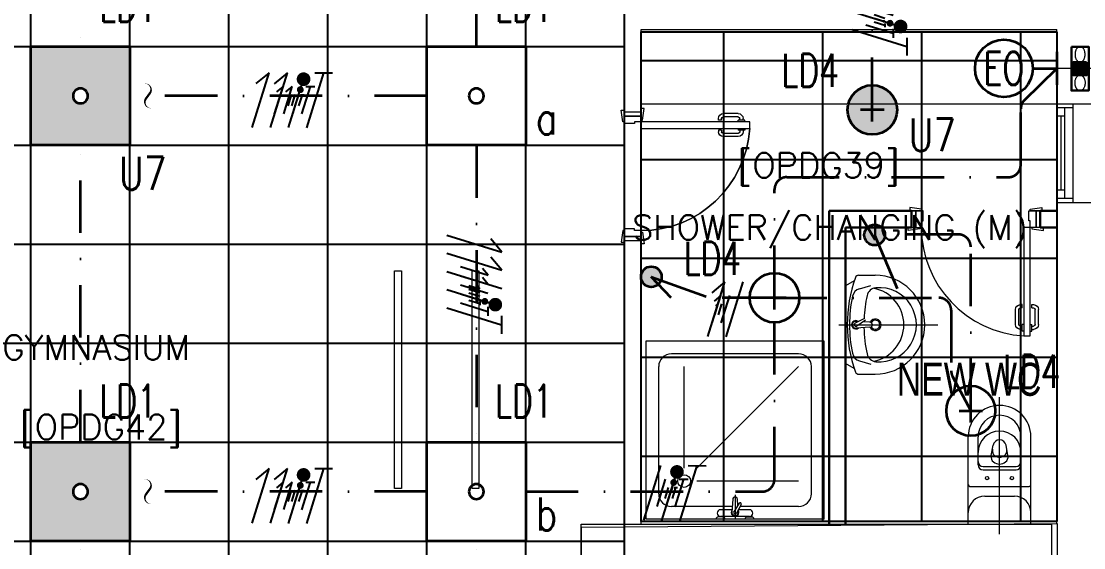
# Model space of a CAD drawing. Header units: inches. Extents: x -12418 to 183584, y -29325 to 19878.
# Drawn here: x 42541 to 48982, y 2359 to 5553 of the extents above; entities that cross this region are included whole.
import ezdxf
from ezdxf.enums import TextEntityAlignment as Align

# ---------------------------------------------------------------- set-up
doc = ezdxf.new("R2010")
doc.units = ezdxf.units.IN
doc.header["$LTSCALE"] = 25
doc.header["$MEASUREMENT"] = 0
doc.linetypes.add('DASHDOT', pattern=[25.4, 12.7, -6.35, 0, -6.35])
doc.linetypes.add('DASHED2', pattern=[9.525, 6.35, -3.175])
doc.layers.get('0').update_dxf_attribs({"color": 8})
for name, color, linetype, lineweight in [('00-Ground Floor$0$72_EGR_BASE_TEXT', 252, 'Continuous', 5), ('00-Ground Floor$0$Aluminum', 251, 'Continuous', 5), ('00-Ground Floor$0$C-HYDR-CTCH', 251, 'Continuous', 5), ('00-Ground Floor$0$LOADING', 253, 'Continuous', 5), ('00-Ground Floor$0$SANIT', 250, 'Continuous', 5), ('00-Ground Floor$0$Structure', 251, 'Continuous', 5), ('00-Ground Floor$0$Walls', 251, 'Continuous', 5), ('00-Ground Floor$0$Wooden Joinery', 251, 'Continuous', 5), ('E-LITE-CIRC', 6, 'Continuous', 25), ('E-LITE-CIRC-NUMB', 6, 'Continuous', 25), ('E-LITE-CLNG', 150, 'Continuous', 35), ('E-LITE-CLNG @ 100', 150, 'Continuous', 35), ('E-LITE-CLNG-CNDT', 6, 'DASHDOT', 35), ('E-LITE-CTRL', 6, 'Continuous', 25), ('E-LITE-IDEN', 6, 'Continuous', 25), ('E-LITE-SWCH @ 100', 3, 'Continuous', 35), ('E-POWR-CIRC-NUMB', 6, 'Continuous', 25), ('E-POWR-WALL @ 100', 4, 'Continuous', 35), ('E-POWR-WIRE', 6, 'Continuous', 25), ('E-POWR-WIRE @ 100', 6, 'Continuous', 25), ('E-POWR-WIRE @ 20', 6, 'Continuous', 25), ('E-POWR-WIRE @ 50', 6, 'Continuous', 25)]:
    doc.layers.add(name, color=color, linetype=linetype, lineweight=lineweight)
for name, color, linetype in [('00-Ground Floor$0$False Ceiling', 251, 'Continuous'), ('00-Ground Floor$0$X-WHITE glass', 255, 'Continuous'), ('E-LIGHTING CONDUIT', 6, 'Continuous'), ('E-POWR-IDEN', 101, 'Continuous'), ('MC-EX-EQPM', 2, 'Continuous')]:
    doc.layers.add(name, color=color, linetype=linetype)
doc.styles.add('00-Ground Floor$0$SIMPLEX', font='SIMPLEX.shx', dxfattribs={"height": 150})
doc.styles.add('00-Ground Floor$0$X3G_ENTITY_2587F5', font='swisscl.ttf', dxfattribs={"height": 200})
doc.styles.add('DC_Simplex', font='SIMPLEX.shx', dxfattribs={"width": 0.7})

# ---------------------------------------------------------------- blocks, each defined once
blk = doc.blocks.new('00-Ground Floor$0$A$C72370EFE')
at = {"layer": '00-Ground Floor$0$Wooden Joinery'}
for p, q in [((-0.01, -0.04), (-0.02, -0.04)), ((-0.01, -0.06), (-0.02, -0.06)), ((-0.01, -0.03), (-0.01, -0.07)), ((0, -0.03), (-0.01, -0.03)), ((0.04, -0.03), (0.05, -0.03)), ((0.05, -0.03), (0.05, -0.07)), ((0.05, -0.04), (0.06, -0.04)), ((0.05, -0.06), (0.06, -0.06)), ((-0.05, -0.07), (-0.05, -0.16)), ((-0.03, -0.07), (-0.03, -0.16)), ((0, -0.07), (-0.01, -0.07)), ((0.04, -0.07), (0.05, -0.07)), ((0.07, -0.07), (0.07, -0.16)), ((0.09, -0.07), (0.09, -0.16)), ((-0.01, -0.17), (-0.02, -0.17)), ((-0.01, -0.19), (-0.02, -0.19)), ((-0.01, -0.17), (-0.01, -0.19)), ((0.05, -0.17), (0.06, -0.17)), ((0.05, -0.17), (0.05, -0.19)), ((0.05, -0.19), (0.06, -0.19))]:
    blk.add_line(p, q, dxfattribs=at)
for centre, radius, start, end in [((-0.02, -0.07), 0.03, 90, 180), ((-0.02, -0.07), 0.01, 90, 180), ((0.06, -0.07), 0.03, 0, 90), ((0.06, -0.07), 0.01, 0, 90), ((-0.02, -0.16), 0.03, 180, 270), ((-0.02, -0.16), 0.01, 180, 270), ((0.06, -0.16), 0.01, 270, 0), ((0.06, -0.16), 0.03, 270, 0)]:
    blk.add_arc(centre, radius, start, end, dxfattribs=at)
blk = doc.blocks.new('00-Ground Floor$0$A$C268A7CF0')
at = {"layer": '00-Ground Floor$0$Wooden Joinery'}
for points in [[(80, 758.8), (80, 768.8), (10, 778.8), (10, 758.8)], [(740, 758.8), (740, 768.8), (810, 778.8), (810, 758.8)], [(70, 658.8), (70, 648.8), (0, 638.8), (0, 658.8)], [(120, 658.8), (120, 0), (80, 0), (80, 658.8)], [(750, 658.8), (750, 648.8), (820, 638.8), (820, 658.8)]]:
    blk.add_lwpolyline(points, close=True, dxfattribs=at)
for points in [[(45, 658.8), (45, 758.8), (20, 758.8), (20, 658.8), (45, 658.8)], [(45, 658.8), (80, 658.8), (80, 698.8), (90, 698.8), (90, 758.8), (45, 758.8), (45, 658.8)], [(775, 658.8), (740, 658.8), (740, 698.8), (730, 698.8), (730, 758.8), (775, 758.8), (775, 658.8)], [(775, 658.8), (775, 758.8), (800, 758.8), (800, 658.8), (775, 658.8)]]:
    blk.add_lwpolyline(points, dxfattribs=at)
blk.add_arc((80, 658.8), 660, 273.4748, 0, dxfattribs=at)
at = {"layer": '00-Ground Floor$0$Wooden Joinery', "xscale": 999.9999999998854, "yscale": 999.9999999998854, "zscale": 999.9999999998854, "rotation": 180}
blk.add_blockref('00-Ground Floor$0$A$C72370EFE', (120, 0), dxfattribs=at)
blk = doc.blocks.new('00-Ground Floor$0$PARALLEL BARS')
at = {"layer": '00-Ground Floor$0$LOADING'}
for points in [[(-939485.1, -375615.7), (-939443.5, -375615.7), (-939443.5, -376935.4), (-939485.1, -376935.4)], [(-939014.7, -375615.7), (-938973, -375615.7), (-938973, -376935.4), (-939014.7, -376935.4)]]:
    blk.add_lwpolyline(points, close=True, dxfattribs=at)
blk = doc.blocks.new('00-Ground Floor$0$A$Ce9e1c4c3')
at = {"layer": '00-Ground Floor$0$False Ceiling', "color": 254, "linetype": 'Continuous'}
for p, q in [((-57400, -847.4), (-57400, 8572.6)), ((-56800, -847.4), (-56800, 8572.6)), ((-56200, -847.4), (-56200, 8572.6)), ((-55600, -847.4), (-55600, 8572.6)), ((-55000, -847.4), (-55000, 8572.6)), ((-54400, -847.4), (-54400, 8572.6)), ((-53200, 2517.6), (-53200, 5487.6)), ((-52600, 2517.6), (-52600, 5487.6)), ((-52000, 2517.6), (-52000, 5487.6)), ((-51400, 2517.6), (-51400, 5487.6)), ((-62822.1, 5400), (-53802.1, 5400)), ((-53702.1, 5315), (-51182.1, 5315)), ((-62822.1, 4800), (-53802.1, 4800)), ((-53702.1, 4715), (-51182.1, 4715)), ((-62822.1, 4200), (-53802.1, 4200)), ((-53702.1, 4115), (-51182.1, 4115)), ((-62822.1, 3600), (-53802.1, 3600)), ((-53702.1, 3515), (-51182.1, 3515)), ((-62822.1, 3000), (-53802.1, 3000)), ((-53702.1, 2915), (-51182.1, 2915)), ((-62822.1, 2400), (-53802.1, 2400))]:
    blk.add_line(p, q, dxfattribs=at)
at = {"layer": '00-Ground Floor$0$False Ceiling', "color": 254}
for p, q in [((-53802.1, -847.4, 0), (-53802.1, 8572.6, 0)), ((-53702.1, 5487.6, 0), (-51182.1, 5487.6, 0)), ((-53702.1, 2517.6, 0), (-53702.1, 5487.6, 0)), ((-51182.1, 5487.6, 0), (-51182.1, 2517.6, 0)), ((-51182.1, 2517.6, 0), (-53702.1, 2517.6, 0))]:
    blk.add_line(p, q, dxfattribs=at)
blk = doc.blocks.new('00-Ground Floor')
at = {"color": 5}
blk.add_line((47787.2, 3983.9, 0), (47787.2, 3983.9, 0), dxfattribs=at)
at = {"layer": '00-Ground Floor$0$Aluminum'}
for p, q in [((48817.9, 4452.6, 0), (48817.9, 5052.6, 0)), ((48917.9, 5027.6, 0), (48817.9, 5027.6, 0)), ((48867.9, 4477.6, 0), (48867.9, 5027.6, 0)), ((48917.9, 4452.6, 0), (48917.9, 5052.6, 0)), ((48867.9, 4977.6, 0), (48817.9, 4977.6, 0)), ((48842.9, 4977.6, 0), (48842.9, 4527.6, 0)), ((48867.9, 4527.6, 0), (48817.9, 4527.6, 0)), ((48917.9, 4477.6, 0), (48817.9, 4477.6, 0))]:
    blk.add_line(p, q, dxfattribs=at)
at = {"layer": '00-Ground Floor$0$C-HYDR-CTCH', "flags": 128}
blk.add_lwpolyline([(45935.6, 2481.2), (45943.1, -943.6), (48829.4, -919.7), (48821.9, 2505.1), (45935.6, 2481.2)], dxfattribs=at)
at = {"layer": '00-Ground Floor$0$SANIT'}
for p, q in [((47616.9, 4011.8, 0), (47717.9, 4011.8, 0)), ((47590.8, 3977.6, 0), (47537.9, 3947.6, 0)), ((47537.9, 3476, 0), (47537.9, 3947.6, 0)), ((47622, 3930.3, 0), (47691.6, 3950.2, 0)), ((47652.1, 3750.7, 0), (47595.4, 3720.5, 0)), ((47658.9, 3739.3, 0), (47605.3, 3704, 0)), ((47497.9, 3711.8, 0), (48097.9, 3711.8, 0)), ((47614.9, 3730.9, 0), (47601.9, 3731.7, 0)), ((47685.2, 3696.8, 0), (47601.9, 3691.9, 0)), ((47685.2, 3726.8, 0), (47643.6, 3729.2, 0)), ((46327.9, 3612.6, 0), (46327.9, 2532.6, 0)), ((47407.9, 3612.6, 0), (46327.9, 3612.6, 0)), ((47407.9, 2532.6, 0), (47407.9, 3612.6, 0)), ((47253.6, 3535.4, 0), (46482.2, 3535.4, 0)), ((47622, 3493.3, 0), (47691.6, 3473.5, 0)), ((46405.1, 2686.9, 0), (46405.1, 3458.3, 0)), ((46559.4, 2841.1, 0), (46559.4, 3458.3, 0)), ((46636.5, 2841.1, 0), (47253.6, 3458.3, 0)), ((47330.8, 2686.9, 0), (47330.8, 3458.3, 0)), ((47590.8, 3446, 0), (47537.9, 3476, 0)), ((47616.9, 3411.8, 0), (47717.9, 3411.8, 0)), ((48471.4, 2442.6, 0), (48471.4, 3272.6, 0)), ((48281.4, 2502.6, 0), (48281.4, 3032.6, 0)), ((48341.4, 2861.6, 0), (48341.4, 3032.6, 0)), ((48601.4, 2861.6, 0), (48601.4, 3032.6, 0)), ((48661.4, 2502.6, 0), (48661.4, 3032.6, 0)), ((48420.4, 2918.1, 0), (48432, 2980.7, 0)), ((48522.4, 2918.1, 0), (48510.7, 2980.7, 0)), ((48371.4, 2851.6, 0), (48571.4, 2851.6, 0)), ((48371.4, 2831.6, 0), (48571.4, 2831.6, 0)), ((47253.6, 2764, 0), (46636.5, 2764, 0)), ((48291.4, 2731.6, 0), (48651.4, 2731.6, 0)), ((46853.8, 2653.4, 0), (46849.2, 2575.3, 0)), ((46867.9, 2681.1, 0), (46867.9, 2532.6, 0)), ((46884.4, 2614.7, 0), (46882.1, 2653.4, 0)), ((48381.4, 2672.6, 0), (48561.4, 2672.6, 0)), ((46851.2, 2609.7, 0), (46482.2, 2609.7, 0)), ((46850, 2589.9, 0), (46780.2, 2589.9, 0)), ((46893.9, 2629.1, 0), (46860.1, 2577.7, 0)), ((46904.7, 2622.7, 0), (46876.2, 2569.2, 0)), ((46886, 2587.6, 0), (46886.7, 2575.3, 0)), ((46955.7, 2589.9, 0), (46887.2, 2589.9, 0)), ((47253.6, 2609.7, 0), (46897.8, 2609.7, 0)), ((47407.9, 2532.6, 0), (46327.9, 2532.6, 0)), ((46766.7, 2554.6, 0), (46766.7, 2546.1, 0)), ((46793.7, 2546.1, 0), (46766.7, 2546.1, 0)), ((46955.7, 2549.4, 0), (46780.2, 2549.4, 0)), ((46793.7, 2549.4, 0), (46793.7, 2546.1, 0)), ((46942.2, 2549.4, 0), (46942.2, 2546.1, 0)), ((46942.2, 2546.1, 0), (46969.2, 2546.1, 0)), ((46969.2, 2554.6, 0), (46969.2, 2546.1, 0))]:
    blk.add_line(p, q, dxfattribs=at)
for centre, radius in [((46559.4, 2764, 0), 38.6), ((48396.1, 2781.6, 0), 10), ((48546.6, 2781.6, 0), 10)]:
    blk.add_circle(centre, radius, dxfattribs=at)
for centre, radius, start, end in [((48393.6, 3711.8, 0), 845.7, 160.17712, 199.82288), ((47616.9, 3991.8, 0), 20, 90, 160.17712), ((47717.9, 3711.8, 0), 300, 270, 90), ((47638.5, 3872.6, 0), 60, 105.92061, 168.19138), ((47726.9, 3876.3, 0), 60, 95.18578, 167.91174), ((47666.2, 3711.8, 0), 225.2, 280.60973, 79.39027), ((47741.8, 3711.8, 0), 225.2, 264.81421, 95.18578), ((48407.5, 3711.8, 0), 845.7, 168.19138, 191.80862), ((48495.1, 3711.8, 0), 845.7, 167.91174, 177.42745), ((47599.6, 3711.8, 0), 25, 50.74745, 310.36798), ((47717.9, 3711.8, 0), 35, 205.31059, 154.68941), ((47717.9, 3711.8, 0), 27.5, 207.14957, 152.85043), ((47599.6, 3711.8, 0), 20, 83.26708, 276.68201), ((47599.6, 3711.8, 0), 9.66, 115.41267, 305.95772), ((48495.1, 3711.8, 0), 845.7, 178.54856, 178.84398), ((48495.1, 3711.8, 0), 845.7, 181.15716, 192.08826), ((47685.2, 3711.8, 0), 15, 270, 90), ((46482.2, 3458.3, 0), 77.1, 90, 180), ((47253.6, 3458.3, 0), 77.1, 0, 90), ((47638.5, 3551, 0), 60, 191.80862, 254.07939), ((47726.9, 3547.3, 0), 60, 192.08826, 264.81421), ((47616.9, 3431.8, 0), 20, 199.82288, 270), ((48471.4, 3032.6, 0), 190, 0, 180), ((48471.4, 3032.6, 0), 130, 0, 180), ((48471.4, 2937.2, 0), 130, 0, 180), ((48471.4, 2973.3, 0), 40, 10.57115, 169.42885), ((48459.7, 2910.8, 0), 40, 169.42885, 231.52497), ((48467, 2949.7, 0), 40, 169.42885, 256.41759), ((48471.4, 2968, 0), 58.8, 256.41759, 283.58241), ((48475.8, 2949.7, 0), 40, 283.58241, 10.57115), ((48483, 2910.8, 0), 40, 308.47503, 10.57115), ((48371.4, 2881.6, 0), 30, 180, 270), ((48371.4, 2861.6, 0), 30, 180, 270), ((48471.4, 2925.5, 0), 58.8, 231.52497, 308.47503), ((48571.4, 2881.6, 0), 30, 270, 0), ((48571.4, 2861.6, 0), 30, 270, 0), ((48291.4, 2741.6, 0), 10, 180, 270), ((48651.4, 2741.6, 0), 10, 270, 0), ((46482.2, 2686.9, 0), 77.1, 180, 270), ((46867.9, 2653.4, 0), 14.2, 0, 180), ((47253.6, 2686.9, 0), 77.1, 270, 0), ((48381.4, 2572.6, 0), 100, 90, 180), ((48561.4, 2572.6, 0), 100, 0, 90), ((46780.2, 2569.7, 0), 20.3, 90, 270), ((46867.9, 2573.1, 0), 23.6, 139.63201, 39.25255), ((46867.9, 2573.1, 0), 9.13, 144.04228, 334.58733), ((46899.3, 2625.9, 0), 6.3, 329.31481, 149.31481), ((46955.7, 2569.7, 0), 20.3, 270, 90), ((46766.7, 2532.6, 0), 13.5, 90, 180), ((46793.7, 2532.6, 0), 13.5, 0, 90), ((46867.9, 2573.1, 0), 18.9, 173.26708, 6.73292), ((46942.2, 2532.6, 0), 13.5, 90, 180), ((46969.2, 2532.6, 0), 13.5, 0, 90)]:
    blk.add_arc(centre, radius, start, end, dxfattribs=at)
at = {"layer": '00-Ground Floor$0$Structure'}
blk.add_lwpolyline([(48560.8, 1602), (48560.8, 2277), (46160.8, 2277), (46160.8, -723), (46405.8, -723), (46405.8, -948), (45935.8, -948), (45935.8, 2502), (48785.8, 2502), (48785.8, -948), (47755.8, -948)], dxfattribs=at)
at = {"layer": '00-Ground Floor$0$Walls'}
for p, q in [((46197.9, 5002.6, 0), (46197.9, 7492.6, 0)), ((46297.9, 5002.6, 0), (46297.9, 5502.6, 0)), ((46297.9, 5502.6, 0), (48817.9, 5502.6, 0)), ((46297.9, 5502.6, 0), (48817.9, 5502.6, 0)), ((48817.9, 5052.6, 0), (48817.9, 5502.6, 0)), ((48817.9, 5052.6, 0), (48817.9, 5502.6, 0)), ((48817.9, 5052.6, 0), (49047.9, 5052.6, 0)), ((48817.9, 5052.6, 0), (49047.9, 5052.6, 0)), ((46197.9, 5002.6, 0), (46297.9, 5002.6, 0)), ((46197.9, 5002.6, 0), (46297.9, 5002.6, 0)), ((48817.9, 2502.6, 0), (48817.9, 4452.6, 0)), ((48817.9, 4452.6, 0), (49047.9, 4452.6, 0)), ((48717.9, 4302.6, 0), (48717.9, 4402.6, 0)), ((46197.9, 4222.6, 0), (46297.9, 4222.6, 0)), ((46197.9, 2502.6, 0), (46197.9, 4222.6, 0)), ((46197.9, 4222.6, 0), (46297.9, 4222.6, 0)), ((46297.9, 2502.6, 0), (46297.9, 4222.6, 0)), ((45935.8, 2502), (46035.8, 2502))]:
    blk.add_line(p, q, dxfattribs=at)
at = {"layer": '00-Ground Floor$0$Wooden Joinery'}
blk.add_line((46297.9, 5052.6, 0), (48817.9, 5052.6, 0), dxfattribs=at)
at = {"layer": '00-Ground Floor$0$Wooden Joinery', "elevation": 0}
for points in [[(46197.9, 4942.6), (46187.9, 4942.6), (46177.9, 5012.6), (46197.9, 5012.6)], [(46297.9, 4952.6), (46307.9, 4952.6), (46317.9, 5022.6), (46297.9, 5022.6)], [(46297.9, 4902.6), (46956.7, 4902.6), (46956.7, 4942.6), (46297.9, 4942.6)], [(47997.9, 4402.6), (47997.9, 4412.6), (47927.9, 4422.6), (47927.9, 4402.6)], [(48657.9, 4402.6), (48657.9, 4412.6), (48727.9, 4422.6), (48727.9, 4402.6)], [(46197.9, 4282.6), (46187.9, 4282.6), (46177.9, 4212.6), (46197.9, 4212.6)], [(46297.9, 4272.6), (46307.9, 4272.6), (46317.9, 4202.6), (46297.9, 4202.6)], [(47987.9, 4302.6), (47987.9, 4292.6), (47917.9, 4282.6), (47917.9, 4302.6)], [(48617.9, 4302.6), (48617.9, 3643.8), (48657.9, 3643.8), (48657.9, 4302.6)], [(48667.9, 4302.6), (48667.9, 4292.6), (48737.9, 4282.6), (48737.9, 4302.6)]]:
    blk.add_lwpolyline(points, close=True, dxfattribs=at)
for points in [[(46297.9, 4977.6), (46197.9, 4977.6), (46197.9, 5002.6), (46297.9, 5002.6), (46297.9, 4977.6)], [(46297.9, 4977.6), (46297.9, 4942.6), (46257.9, 4942.6), (46257.9, 4932.6), (46197.9, 4932.6), (46197.9, 4977.6), (46297.9, 4977.6)], [(47962.9, 4302.6), (47962.9, 4402.6), (47937.9, 4402.6), (47937.9, 4302.6), (47962.9, 4302.6)], [(47962.9, 4302.6), (47997.9, 4302.6), (47997.9, 4342.6), (48007.9, 4342.6), (48007.9, 4402.6), (47962.9, 4402.6), (47962.9, 4302.6)], [(48692.9, 4302.6), (48657.9, 4302.6), (48657.9, 4342.6), (48647.9, 4342.6), (48647.9, 4402.6), (48692.9, 4402.6), (48692.9, 4302.6)], [(48692.9, 4302.6), (48692.9, 4402.6), (48717.9, 4402.6), (48717.9, 4302.6), (48692.9, 4302.6)], [(46297.9, 4247.6), (46297.9, 4282.6), (46257.9, 4282.6), (46257.9, 4292.6), (46197.9, 4292.6), (46197.9, 4247.6), (46297.9, 4247.6)], [(46297.9, 4247.6), (46197.9, 4247.6), (46197.9, 4222.6), (46297.9, 4222.6), (46297.9, 4247.6)]]:
    blk.add_lwpolyline(points, dxfattribs=at)
at = {"layer": '00-Ground Floor$0$Wooden Joinery'}
for centre, start, end in [((46297.9, 4942.6, 0), 270, 356.5252), ((48657.9, 4302.6, 0), 180, 266.5252)]:
    blk.add_arc(centre, 660, start, end, dxfattribs=at)
at = {"layer": '00-Ground Floor$0$X-WHITE glass', "color": 253, "lineweight": 30, "ltscale": 6, "true_color": 0x9898cc}
for p, q in [((47437.9, 2502.6, 0), (47437.9, 4402.6, 0)), ((47437.9, 4402.6, 0), (47937.9, 4402.6, 0)), ((47937.9, 4402.6, 0), (47937.9, 4302.6, 0)), ((48717.9, 4402.6, 0), (48717.9, 4302.6, 0)), ((48717.9, 4402.6, 0), (48817.9, 4402.6, 0)), ((47537.9, 2502.6, 0), (47537.9, 4302.6, 0)), ((47537.9, 4302.6, 0), (47937.9, 4302.6, 0)), ((48717.9, 4302.6, 0), (48817.9, 4302.6, 0))]:
    blk.add_line(p, q, dxfattribs=at)
at = {"layer": '00-Ground Floor$0$False Ceiling', "color": 254}
blk.add_blockref('00-Ground Floor$0$A$Ce9e1c4c3', (100000, 0), dxfattribs=at)
at = {"layer": '00-Ground Floor$0$LOADING'}
blk.add_blockref('00-Ground Floor$0$PARALLEL BARS', (984288.6, 379654.4), dxfattribs=at)
at = {"layer": '00-Ground Floor$0$Wooden Joinery', "xscale": -1, "rotation": 90}
blk.add_blockref('00-Ground Floor$0$A$C268A7CF0', (46956.7, 5022.6, 0), dxfattribs=at)
at = {"layer": '00-Ground Floor$0$Wooden Joinery'}
for p, xscale, yscale, zscale, rotation in [((46956.7, 4902.6, 0), -999.9999999998856, 999.9999999998856, 999.9999999998856, 270), ((48617.9, 3643.8, 0), -999.9999999998854, 999.9999999998854, 999.9999999998854, 180)]:
    blk.add_blockref('00-Ground Floor$0$A$C72370EFE', p, dxfattribs=dict(at, xscale=xscale, yscale=yscale, zscale=zscale, rotation=rotation))
at = {"layer": '00-Ground Floor$0$72_EGR_BASE_TEXT', "style": '00-Ground Floor$0$X3G_ENTITY_2587F5'}
blk.add_text('NEW WC', height=200, dxfattribs=at).set_placement((47848.5, 3280.9, 0))
at = {"layer": '00-Ground Floor$0$72_EGR_BASE_TEXT', "char_height": 150, "attachment_point": 2, "style": '00-Ground Floor$0$SIMPLEX'}
for s, insert in [('[OPDG39]', (47374.9, 4753.5, 0)), ('SHOWER/CHANGING (M)', (47443.2, 4377.3)), ('GYMNASIUM', (42995.1, 3649.2, 0)), ('[OPDG42]', (43024.7, 3166.9))]:
    blk.add_mtext(s, dxfattribs=dict(at, insert=insert))
blk = doc.blocks.new('*U302')
h = blk.add_hatch(color=254)
h.dxf.hatch_style = 1
h.paths.add_polyline_path([(-300, 300), (-300, -300), (300, -300), (300, 300)])
edge = h.paths.add_edge_path(flags=16)
edge.add_arc((0, 0), 45, 0, 360)
blk.add_lwpolyline([(-300, 300), (-300, -300), (300, -300), (300, 300)], close=True)
blk.add_circle((0, 0), 45)
at = {"layer": 'E-LITE-CIRC-NUMB', "style": 'DC_Simplex', "width": 0.7, "flags": 8}
blk.add_attdef('CIRCUIT', text='', height=200, rotation=0, dxfattribs=at).set_placement((-473.9, 300), align=Align.RIGHT)
at = {"layer": 'E-LITE-CTRL', "style": 'DC_Simplex', "width": 0.7, "flags": 8}
blk.add_attdef('CONTROL', (1118.9, -935), '', height=200, rotation=360, dxfattribs=at)
at = {"layer": 'E-LITE-IDEN', "style": 'DC_Simplex', "width": 0.7, "flags": 8}
blk.add_attdef('TYPE', (-114.6, 448.6), '', height=200, rotation=360, dxfattribs=at)
blk = doc.blocks.new('*U14')
blk.add_lwpolyline([(-300, 300), (-300, -300), (300, -300), (300, 300)], close=True)
blk.add_circle((0, 0), 45)
at = {"layer": 'E-LITE-CIRC-NUMB', "style": 'DC_Simplex', "width": 0.7, "flags": 8}
blk.add_attdef('CIRCUIT', text='', height=200, rotation=0, dxfattribs=at).set_placement((-473.9, 300), align=Align.RIGHT)
at = {"layer": 'E-LITE-CTRL', "style": 'DC_Simplex', "width": 0.7, "flags": 8}
blk.add_attdef('CONTROL', (1118.9, -935), '', height=200, rotation=360, dxfattribs=at)
at = {"layer": 'E-LITE-IDEN', "style": 'DC_Simplex', "width": 0.7, "flags": 8}
blk.add_attdef('TYPE', (-114.6, 448.6), '', height=200, rotation=360, dxfattribs=at)
blk = doc.blocks.new('*U272')
h = blk.add_hatch(color=254)
h.dxf.hatch_style = 1
h.paths.add_polyline_path([(-300, 300), (-300, -300), (300, -300), (300, 300)])
edge = h.paths.add_edge_path(flags=16)
edge.add_arc((0, 0), 45, 0, 360)
blk.add_lwpolyline([(-300, 300), (-300, -300), (300, -300), (300, 300)], close=True)
blk.add_circle((0, 0), 45)
at = {"layer": 'E-LITE-CIRC-NUMB', "style": 'DC_Simplex', "width": 0.7, "flags": 8}
blk.add_attdef('CIRCUIT', text='', height=200, rotation=0, dxfattribs=at).set_placement((-473.9, 300), align=Align.RIGHT)
at = {"layer": 'E-LITE-CTRL', "style": 'DC_Simplex', "width": 0.7, "flags": 8}
blk.add_attdef('CONTROL', (1118.9, -935), '', height=200, rotation=360, dxfattribs=at)
at = {"layer": 'E-LITE-IDEN', "style": 'DC_Simplex', "width": 0.7, "flags": 8}
blk.add_attdef('TYPE', (-114.6, 448.6), '', height=200, rotation=360, dxfattribs=at)
blk = doc.blocks.new('*U273')
blk.add_lwpolyline([(-300, 300), (-300, -300), (300, -300), (300, 300)], close=True)
blk.add_circle((0, 0), 45)
at = {"layer": 'E-LITE-CIRC-NUMB', "style": 'DC_Simplex', "width": 0.7, "flags": 8}
blk.add_attdef('CIRCUIT', text='', height=200, rotation=0, dxfattribs=at).set_placement((-473.9, 300), align=Align.RIGHT)
at = {"layer": 'E-LITE-CTRL', "style": 'DC_Simplex', "width": 0.7, "flags": 8}
blk.add_attdef('CONTROL', (1118.9, -935), '', height=200, rotation=360, dxfattribs=at)
at = {"layer": 'E-LITE-IDEN', "style": 'DC_Simplex', "width": 0.7, "flags": 8}
blk.add_attdef('TYPE', (-114.6, 448.6), '', height=200, rotation=360, dxfattribs=at)
blk = doc.blocks.new('*U274')
h = blk.add_hatch(color=254)
h.dxf.hatch_style = 1
edge = h.paths.add_edge_path()
edge.add_arc((0, 0), 1.5, 0, 360)
for p, q in [((0, -0.711), (0, 0.711)), ((0.711, 0), (-0.711, 0))]:
    blk.add_line(p, q)
blk.add_circle((0, 0), 1.5)
at = {"layer": 'E-LITE-CIRC-NUMB', "style": 'DC_Simplex', "width": 0.7, "flags": 8}
blk.add_attdef('CIRCUIT', text='', height=2, rotation=360, dxfattribs=at).set_placement((-3.364, 1.5), align=Align.RIGHT)
at = {"layer": 'E-LITE-CTRL', "style": 'DC_Simplex', "width": 0.7, "flags": 8}
blk.add_attdef('CONTROL', (3.364, -3.498), '', height=2, rotation=360, dxfattribs=at)
at = {"layer": 'E-LITE-IDEN', "style": 'DC_Simplex', "width": 0.7, "flags": 8}
blk.add_attdef('TYPE', (3.364, 1.5), '', height=2, rotation=360, dxfattribs=at)
blk = doc.blocks.new('DC_LT-CL-Point')
for p, q in [((0, -0.711), (0, 0.711)), ((0.711, 0), (-0.711, 0))]:
    blk.add_line(p, q)
blk.add_circle((0, 0), 1.5)
at = {"layer": 'E-LITE-CIRC-NUMB', "style": 'DC_Simplex', "width": 0.7, "flags": 8}
blk.add_attdef('CIRCUIT', text='', height=2, rotation=360, dxfattribs=at).set_placement((-3.364, 1.5), align=Align.RIGHT)
at = {"layer": 'E-LITE-CTRL', "style": 'DC_Simplex', "width": 0.7, "flags": 8}
blk.add_attdef('CONTROL', (3.364, -3.498), '', height=2, rotation=360, dxfattribs=at)
at = {"layer": 'E-LITE-IDEN', "style": 'DC_Simplex', "width": 0.7, "flags": 8}
blk.add_attdef('TYPE', (3.364, 1.5), '', height=2, rotation=360, dxfattribs=at)
blk = doc.blocks.new('*U40')
blk.add_hatch(color=256).paths.add_polyline_path([(-0.625, 0.625, 1), (-0.625, -0.625, 1)])
blk.add_line((-0.625, 0), (-3.947, 1.2))
blk.add_circle((-0.625, 0), 0.625)
at = {"layer": 'E-LITE-CTRL', "style": 'DC_Simplex', "width": 0.7, "flags": 8}
blk.add_attdef('CONTROL', (-26.627, -10.116), '', height=2, rotation=360, dxfattribs=at)
at = {"layer": 'E-LITE-IDEN', "style": 'DC_Simplex', "width": 0.7, "flags": 8}
blk.add_attdef('TYPE', text='', height=2, rotation=360, dxfattribs=at).set_placement((-31.991, -10.116), align=Align.RIGHT)
blk = doc.blocks.new('*U77')
for p, q in [((-0.515, -1.66), (0.515, 1.66)), ((0.515, 1.66), (-0.287, 1.001)), ((0.587, -1.663), (1.617, 1.658))]:
    blk.add_line(p, q)
blk = doc.blocks.new('*U1218')
at = {"layer": 'E-POWR-WIRE @ 100', "xscale": 100, "yscale": 100, "zscale": 100}
blk.add_blockref('*U77', (46755.4, 3805.8), dxfattribs=at)
at = {"layer": 'E-POWR-WIRE @ 20', "xscale": 20, "yscale": 20, "zscale": 20}
blk.add_blockref('*U77', (46755.4, 3805.8), dxfattribs=at)
at = {"layer": 'E-POWR-WIRE @ 50', "xscale": 50, "yscale": 50, "zscale": 50}
blk.add_blockref('*U77', (46755.4, 3805.8), dxfattribs=at)
blk = doc.blocks.new('*U76')
for p, q in [((-1.617, -1.658), (-0.587, 1.663)), ((-0.515, -1.66), (0.515, 1.66)), ((0.587, -1.663), (1.617, 1.658)), ((1.078, 1.659), (2.157, 1.657))]:
    blk.add_line(p, q)
at = {"const_width": 0.414}
blk.add_lwpolyline([(0.19, 1.278, 1), (0.604, 1.277, 1)], format="xyb", close=True, dxfattribs=at)
blk = doc.blocks.new('*U1365')
at = {"layer": 'E-POWR-WIRE @ 100', "xscale": 100, "yscale": 100, "zscale": 100}
blk.add_blockref('*U76', (46476.2, 2691.5), dxfattribs=at)
at = {"layer": 'E-POWR-WIRE @ 20', "xscale": 20, "yscale": 20, "zscale": 20}
blk.add_blockref('*U76', (46476.2, 2691.5), dxfattribs=at)
at = {"layer": 'E-POWR-WIRE @ 50', "xscale": 50, "yscale": 50, "zscale": 50}
blk.add_blockref('*U76', (46476.2, 2691.5), dxfattribs=at)
blk = doc.blocks.new('*U87')
for p, q in [((-1.653, 3.821), (1.668, 2.791)), ((1.668, 2.791), (1.009, 3.593)), ((-1.655, 2.719), (1.665, 1.689)), ((1.665, 1.689), (1.006, 2.491)), ((-1.658, 1.617), (1.663, 0.587)), ((-1.66, 0.515), (1.66, -0.515)), ((-1.663, -0.587), (1.658, -1.617)), ((1.659, -1.078), (1.657, -2.157))]:
    blk.add_line(p, q)
at = {"const_width": 0.414}
blk.add_lwpolyline([(1.278, -0.19, 1), (1.277, -0.604, 1)], format="xyb", close=True, dxfattribs=at)
blk = doc.blocks.new('*U1373')
at = {"layer": 'E-POWR-WIRE @ 100', "xscale": 100, "yscale": 100, "zscale": 100}
blk.add_blockref('*U87', (45287.1, 3873.4), dxfattribs=at)
at = {"layer": 'E-POWR-WIRE @ 20', "xscale": 20, "yscale": 20, "zscale": 20}
blk.add_blockref('*U87', (45287.1, 3873.4), dxfattribs=at)
at = {"layer": 'E-POWR-WIRE @ 50', "xscale": 50, "yscale": 50, "zscale": 50}
blk.add_blockref('*U87', (45287.1, 3873.4), dxfattribs=at)
blk = doc.blocks.new('*U83')
for p, q in [((-1.658, 1.617), (1.663, 0.587)), ((-1.66, 0.515), (1.66, -0.515)), ((-1.663, -0.587), (1.658, -1.617)), ((1.659, -1.078), (1.657, -2.157))]:
    blk.add_line(p, q)
at = {"const_width": 0.414}
blk.add_lwpolyline([(1.278, -0.19, 1), (1.277, -0.604, 1)], format="xyb", close=True, dxfattribs=at)
blk = doc.blocks.new('*U1375')
at = {"layer": 'E-POWR-WIRE @ 100', "xscale": 100, "yscale": 100, "zscale": 100}
blk.add_blockref('*U83', (47743.6, 5560.3), dxfattribs=at)
at = {"layer": 'E-POWR-WIRE @ 20', "xscale": 20, "yscale": 20, "zscale": 20}
blk.add_blockref('*U83', (47743.6, 5560.3), dxfattribs=at)
at = {"layer": 'E-POWR-WIRE @ 50', "xscale": 50, "yscale": 50, "zscale": 50}
blk.add_blockref('*U83', (47743.6, 5560.3), dxfattribs=at)
blk = doc.blocks.new('*U98')
at = {"layer": 'MC-EX-EQPM', "lineweight": 9}
blk.add_hatch(color=253, dxfattribs=at).paths.add_polyline_path([(15.7, 160.3), (-15.7, 160.3), (0, 254.8)], flags=0)
at = {"layer": 'MC-EX-EQPM', "color": 253, "lineweight": 9}
blk.add_line((0, 183.8), (0, -132.9), dxfattribs=at)
at = {"layer": 'MC-EX-EQPM', "color": 253, "linetype": 'DASHED2', "lineweight": 30, "ltscale": 2.5}
for p, q in [((-32.6, 52.3), (-32.6, -27.5)), ((-26.4, 52.3), (-26.4, -27.5)), ((-17.2, 52.3), (-17.2, -27.5)), ((-6.9, 52.3), (-6.9, -27.5)), ((6.9, 52.3), (6.9, -27.5)), ((17.2, 52.3), (17.2, -27.5)), ((26.4, 52.3), (26.4, -27.5)), ((32.6, 52.3), (32.6, -27.5))]:
    blk.add_line(p, q, dxfattribs=at)
at = {"layer": 'MC-EX-EQPM', "color": 253, "lineweight": 30, "ltscale": 2.5}
for points in [[(-133, -39.8), (133, -39.8), (133, 64.7), (-133, 64.7)], [(-39.9, 52.3), (39.9, 52.3), (39.9, -27.5), (-39.9, -27.5)]]:
    blk.add_lwpolyline(points, close=True, dxfattribs=at)
at = {"layer": 'MC-EX-EQPM', "color": 253, "lineweight": 9}
for points, knots in [([(-39.9, 12.4), (-39.9, 13.7), (-40, 14.9), (-40.4, 17.4), (-40.7, 18.6), (-41.5, 20.9), (-42, 22), (-43, 24), (-43.6, 25), (-44.9, 26.9), (-45.6, 27.7), (-47.4, 29.8), (-48.6, 31), (-51.1, 33), (-52.4, 34), (-55.1, 35.6), (-56.5, 36.4), (-59.4, 37.8), (-60.9, 38.4), (-65, 39.9), (-67.6, 40.7), (-73, 41.9), (-75.8, 42.3), (-81.5, 42.9), (-84.3, 43), (-90.7, 43), (-94.3, 42.7), (-101.2, 41.7), (-104.6, 40.9), (-110, 39.2), (-112.2, 38.4), (-116.4, 36.4), (-118.4, 35.3), (-121.7, 33.1), (-123.1, 32), (-125.6, 29.7), (-126.8, 28.4), (-128.8, 25.9), (-129.5, 24.7), (-130.9, 22.1), (-131.5, 20.8), (-132.4, 17.9), (-132.7, 16.4), (-133, 14), (-133, 13.2), (-133, 12.4)], [0, 0, 0, 0, 0.083152, 0.083152, 0.166304, 0.166304, 0.249457, 0.249457, 0.332609, 0.332609, 0.415761, 0.415761, 0.545395, 0.545395, 0.675028, 0.675028, 0.804662, 0.804662, 0.934296, 0.934296, 1.152782, 1.152782, 1.371268, 1.371268, 1.589754, 1.589754, 1.860357, 1.860357, 2.130959, 2.130959, 2.317705, 2.317705, 2.504451, 2.504451, 2.641391, 2.641391, 2.778331, 2.778331, 2.881554, 2.881554, 2.984776, 2.984776, 3.087999, 3.087999, 3.141593, 3.141593, 3.141593, 3.141593]), ([(-133, 12.4), (-133, 11.7), (-133, 10.9), (-132.7, 8.6), (-132.4, 7.1), (-131.5, 4.3), (-131, 2.9), (-129.6, 0.3), (-128.9, -0.9), (-127.2, -3.1), (-126.3, -4.1), (-124.4, -6), (-123.5, -6.8), (-121.4, -8.4), (-120.4, -9.1), (-117.5, -11), (-115.7, -11.9), (-111.8, -13.7), (-109.8, -14.4), (-105.7, -15.7), (-103.6, -16.2), (-99.3, -17.1), (-97.1, -17.4), (-90.1, -18.2), (-85.3, -18.3), (-77.2, -17.7), (-74, -17.2), (-67.7, -15.9), (-64.6, -15), (-59.7, -13.1), (-57.7, -12.2), (-54, -10.1), (-52.2, -9), (-49.2, -6.7), (-48, -5.6), (-45.8, -3.2), (-44.7, -1.9), (-43.1, 0.7), (-42.4, 1.9), (-41.3, 4.5), (-40.8, 5.9), (-40.2, 8.8), (-40, 10.2), (-39.9, 12), (-39.9, 12.2), (-39.9, 12.4)], [3.141593, 3.141593, 3.141593, 3.141593, 3.191222, 3.191222, 3.294445, 3.294445, 3.397668, 3.397668, 3.500891, 3.500891, 3.604114, 3.604114, 3.707337, 3.707337, 3.810559, 3.810559, 3.981855, 3.981855, 4.15315, 4.15315, 4.324446, 4.324446, 4.495741, 4.495741, 4.865323, 4.865323, 5.117184, 5.117184, 5.369044, 5.369044, 5.542485, 5.542485, 5.715925, 5.715925, 5.843378, 5.843378, 5.97083, 5.97083, 6.069787, 6.069787, 6.168745, 6.168745, 6.267702, 6.267702, 6.283185, 6.283185, 6.283185, 6.283185]), ([(39.9, 12.4), (39.9, 13.7), (40, 14.9), (40.4, 17.4), (40.7, 18.6), (41.5, 20.9), (42, 22), (43, 24), (43.6, 25), (44.9, 26.9), (45.6, 27.7), (47.4, 29.8), (48.6, 31), (51.1, 33), (52.4, 34), (55.1, 35.6), (56.5, 36.4), (59.4, 37.8), (60.9, 38.4), (65, 39.9), (67.6, 40.7), (73, 41.9), (75.8, 42.3), (81.5, 42.9), (84.3, 43), (90.7, 43), (94.3, 42.7), (101.2, 41.7), (104.6, 40.9), (110, 39.2), (112.2, 38.4), (116.4, 36.4), (118.4, 35.3), (121.7, 33.1), (123.1, 32), (125.6, 29.7), (126.8, 28.4), (128.8, 25.9), (129.5, 24.7), (130.9, 22.1), (131.5, 20.8), (132.4, 17.9), (132.7, 16.4), (133, 14), (133, 13.2), (133, 12.4)], [0, 0, 0, 0, 0.083152, 0.083152, 0.166304, 0.166304, 0.249457, 0.249457, 0.332609, 0.332609, 0.415761, 0.415761, 0.545395, 0.545395, 0.675028, 0.675028, 0.804662, 0.804662, 0.934296, 0.934296, 1.152782, 1.152782, 1.371268, 1.371268, 1.589754, 1.589754, 1.860357, 1.860357, 2.130959, 2.130959, 2.317705, 2.317705, 2.504451, 2.504451, 2.641391, 2.641391, 2.778331, 2.778331, 2.881554, 2.881554, 2.984776, 2.984776, 3.087999, 3.087999, 3.141593, 3.141593, 3.141593, 3.141593]), ([(133, 12.4), (133, 11.7), (133, 10.9), (132.7, 8.6), (132.4, 7.1), (131.5, 4.3), (131, 2.9), (129.6, 0.3), (128.9, -0.9), (127.2, -3.1), (126.3, -4.1), (124.4, -6), (123.5, -6.8), (121.4, -8.4), (120.4, -9.1), (117.5, -11), (115.7, -11.9), (111.8, -13.7), (109.8, -14.4), (105.7, -15.7), (103.6, -16.2), (99.3, -17.1), (97.1, -17.4), (90.1, -18.2), (85.3, -18.3), (77.2, -17.7), (74, -17.2), (67.7, -15.9), (64.6, -15), (59.7, -13.1), (57.7, -12.2), (54, -10.1), (52.2, -9), (49.2, -6.7), (48, -5.6), (45.8, -3.2), (44.7, -1.9), (43.1, 0.7), (42.4, 1.9), (41.3, 4.5), (40.8, 5.9), (40.2, 8.8), (40, 10.2), (39.9, 12), (39.9, 12.2), (39.9, 12.4)], [3.141593, 3.141593, 3.141593, 3.141593, 3.191222, 3.191222, 3.294445, 3.294445, 3.397668, 3.397668, 3.500891, 3.500891, 3.604114, 3.604114, 3.707337, 3.707337, 3.810559, 3.810559, 3.981855, 3.981855, 4.15315, 4.15315, 4.324446, 4.324446, 4.495741, 4.495741, 4.865323, 4.865323, 5.117184, 5.117184, 5.369044, 5.369044, 5.542485, 5.542485, 5.715925, 5.715925, 5.843378, 5.843378, 5.97083, 5.97083, 6.069787, 6.069787, 6.168745, 6.168745, 6.267702, 6.267702, 6.283185, 6.283185, 6.283185, 6.283185])]:
    blk.add_open_spline(points, degree=3, knots=knots, dxfattribs=at)
blk = doc.blocks.new('*U94')
for p, q in [((0, 1), (0, -1)), ((-1.45, 0), (0, 0))]:
    blk.add_line(p, q)
blk.add_circle((-3.2, 0), 1.75)
at = {"layer": 'E-POWR-CIRC-NUMB', "style": 'DC_Simplex', "width": 0.7, "flags": 8}
blk.add_attdef('CIRCUIT', (3.364, 5.671), '', height=2, rotation=360, dxfattribs=at)
at = {"layer": 'E-POWR-IDEN', "style": 'DC_Simplex', "width": 0.7, "flags": 8}
blk.add_attdef('TYPE', text='', height=2, rotation=90, dxfattribs=at).set_placement((-3.2, 0), align=Align.MIDDLE_CENTER)
blk = doc.blocks.new('*U304')
blk.add_hatch(color=256).paths.add_polyline_path([(0.038, 0.883, 1), (-0.883, 0.038, 1)])
blk.add_line((-0.423, 0.46), (-1.786, 3.718))
blk.add_circle((-0.423, 0.46), 0.625)
at = {"layer": 'E-LITE-CTRL', "style": 'DC_Simplex', "width": 0.7, "flags": 8}
blk.add_attdef('CONTROL', (-26.627, -10.116), '', height=2, rotation=360, dxfattribs=at)
at = {"layer": 'E-LITE-IDEN', "style": 'DC_Simplex', "width": 0.7, "flags": 8}
blk.add_attdef('TYPE', text='', height=2, rotation=360, dxfattribs=at).set_placement((-31.991, -10.116), align=Align.RIGHT)
blk = doc.blocks.new('*U81')
for p, q in [((-2.719, -1.655), (-1.689, 1.665)), ((-1.689, 1.665), (-2.491, 1.006)), ((-1.617, -1.658), (-0.587, 1.663)), ((-0.587, 1.663), (-1.389, 1.004)), ((-0.515, -1.66), (0.515, 1.66)), ((0.587, -1.663), (1.617, 1.658)), ((1.078, 1.659), (2.157, 1.657))]:
    blk.add_line(p, q)
at = {"const_width": 0.414}
blk.add_lwpolyline([(0.19, 1.278, 1), (0.604, 1.277, 1)], format="xyb", close=True, dxfattribs=at)
blk = doc.blocks.new('*U1408')
at = {"layer": 'E-POWR-WIRE @ 100', "xscale": 100, "yscale": 100, "zscale": 100}
blk.add_blockref('*U81', (44212.7, 5073.4), dxfattribs=at)
at = {"layer": 'E-POWR-WIRE @ 20', "xscale": 20, "yscale": 20, "zscale": 20}
blk.add_blockref('*U81', (44212.7, 5073.4), dxfattribs=at)
at = {"layer": 'E-POWR-WIRE @ 50', "xscale": 50, "yscale": 50, "zscale": 50}
blk.add_blockref('*U81', (44212.7, 5073.4), dxfattribs=at)
blk = doc.blocks.new('CD-CUT')
at = {"linetype": 'Continuous'}
blk.add_lwpolyline([(-30.4, 100, 0, 1.75, 0), (-13.9, 97.3, 1.75, 17.5, -0.545095), (15.4, 21.1, 17.5, 17.5, 0), (-15.4, -21.1, 17.5, 1.75, 0.545095), (13.9, -97.3, 1.75, 0, 0), (30.4, -100, 0, 0, 0)], format="xyseb", dxfattribs=at)
blk = doc.blocks.new('*U1409')
at = {"layer": 'E-POWR-WIRE @ 100', "xscale": 100, "yscale": 100, "zscale": 100}
blk.add_blockref('*U81', (44212.7, 2673.4), dxfattribs=at)
at = {"layer": 'E-POWR-WIRE @ 20', "xscale": 20, "yscale": 20, "zscale": 20}
blk.add_blockref('*U81', (44212.7, 2673.4), dxfattribs=at)
at = {"layer": 'E-POWR-WIRE @ 50', "xscale": 50, "yscale": 50, "zscale": 50}
blk.add_blockref('*U81', (44212.7, 2673.4), dxfattribs=at)

msp = doc.modelspace()

# ---------------------------------------------------------------- linework, layer by layer
at = {"layer": 'E-LITE-CLNG-CNDT', "color": 1}
for points in [[(42900, 7200), (42900, 5400)], [(42900, 3000), (42900, 4800)], [(42900, 600), (42900, 2400)]]:
    msp.add_lwpolyline(points, dxfattribs=at)
at = {"layer": 'E-LITE-CLNG-CNDT'}
for points in [[(45300, 5400), (45300, 7200)], [(47700, 5015), (47700, 6000)], [(45000, 5100), (43309, 5100)], [(45300, 4800), (45300, 3000)], [(47107.2, 3875.4), (46479.9, 3875.4), (46360.4, 4002.6)], [(45000, 2700), (43309, 2700)], [(45300, 600), (45300, 2400)]]:
    msp.add_lwpolyline(points, dxfattribs=at)
for points in [[(47107.2, 3875.4), (47107.2, 4531.9, -0.414214), (47182.2, 4606.9), (48525, 4606.9, 0.414214), (48600, 4681.9), (48600, 5021, -0.202058), (48622.6, 5074.6), (48817.9, 5265.3)], [(47107.2, 3875.4), (48103.2, 3875.4, -0.414214), (48178.2, 3800.4), (48178.2, 3433.3, 0.121704), (48186.8, 3398.3), (48296.7, 3189.6), (48296.7, 4184.6, 0.414214), (48221.7, 4259.6), (47708.3, 4259.6)], [(45600, 2700), (47032.2, 2700, 0.414214), (47107.2, 2775), (47107.2, 3875.4)]]:
    msp.add_lwpolyline(points, format="xyb", dxfattribs=at)

# ---------------------------------------------------------------- block references
at = {"layer": 'E-LIGHTING CONDUIT', "xscale": 0.762, "yscale": 0.762, "zscale": 0.762}
for p in [(43309, 5100), (43309, 2700)]:
    msp.add_blockref('CD-CUT', p, dxfattribs=at)
at = {"layer": 'E-LITE-CLNG'}
ref = msp.add_blockref('*U272', (42900, 5100), dxfattribs=dict(at, xscale=-1))
ref.add_attrib('TYPE', 'LD1', (43014.6, 5548.6), dxfattribs={"layer": 'E-LITE-IDEN', "height": 200, "rotation": 0, "style": 'DC_Simplex', "width": 0.7, "flags": 8})
ref = msp.add_blockref('*U273', (45300, 5100), dxfattribs=dict(at, xscale=-1))
ref.add_attrib('TYPE', 'LD1', (45414.6, 5548.6), dxfattribs={"layer": 'E-LITE-IDEN', "height": 200, "rotation": 0, "style": 'DC_Simplex', "width": 0.7, "flags": 8})
ref = msp.add_blockref('*U302', (42900, 2700), dxfattribs=dict(at, xscale=-1))
ref.add_attrib('TYPE', 'LD1', (43014.6, 3148.6), dxfattribs={"layer": 'E-LITE-IDEN', "height": 200, "rotation": 0, "style": 'DC_Simplex', "width": 0.7, "flags": 8})
ref = msp.add_blockref('*U14', (45300, 2700), dxfattribs=dict(at, xscale=-1))
ref.add_attrib('TYPE', 'LD1', (45414.6, 3148.6), dxfattribs={"layer": 'E-LITE-IDEN', "height": 200, "rotation": 0, "style": 'DC_Simplex', "width": 0.7, "flags": 8})
at = {"layer": 'E-LITE-CLNG @ 100'}
ref = msp.add_blockref('*U274', (47700, 5015), dxfattribs=dict(at, xscale=99.99999999999999, yscale=99.99999999999999, zscale=99.99999999999999))
ref.add_attrib('TYPE', 'LD4', (47150.3, 5154.3), dxfattribs={"layer": 'E-LITE-IDEN', "height": 200, "style": 'DC_Simplex', "width": 0.7, "flags": 8})
ref = msp.add_blockref('DC_LT-CL-Point', (47107.2, 3875.4), dxfattribs=dict(at, xscale=99.99999999999999, yscale=99.99999999999999, zscale=99.99999999999999))
ref.add_attrib('TYPE', 'LD4', (46557.5, 4014.7), dxfattribs={"layer": 'E-LITE-IDEN', "height": 200, "style": 'DC_Simplex', "width": 0.7, "flags": 8})
ref = msp.add_blockref('DC_LT-CL-Point', (48296.9, 3189.6), dxfattribs=dict(at, xscale=-99.99999999999999, yscale=99.99999999999999, zscale=99.99999999999999))
ref.add_attrib('TYPE', 'LD4', (48493.3, 3328.9), dxfattribs={"layer": 'E-LITE-IDEN', "height": 200, "style": 'DC_Simplex', "width": 0.7, "flags": 8})
at = {"layer": 'E-LITE-CLNG-CNDT', "color": 1}
msp.add_blockref('00-Ground Floor', (0, 0), dxfattribs=at)
at = {"layer": 'E-LITE-SWCH @ 100', "xscale": 100, "yscale": 100, "zscale": 100, "rotation": 180}
for name, p in [('*U304', (47671.7, 4302.6, 0)), ('*U40', (46297.9, 4002.6, 0))]:
    msp.add_blockref(name, p, dxfattribs=at)
at = {"layer": 'E-POWR-WALL @ 100'}
ref = msp.add_blockref('*U94', (48817.9, 5266.6, 0), dxfattribs=dict(at, xscale=100, yscale=100, zscale=100))
ref.add_attrib('TYPE', 'EO', dxfattribs={"layer": 'E-POWR-IDEN', "height": 200, "style": 'DC_Simplex', "width": 0.7, "flags": 8}).set_placement((48497.9, 5266.6, 0), align=Align.MIDDLE_CENTER)
at = {"layer": 'E-POWR-WIRE'}
for name in ['*U1375', '*U1408', '*U1373', '*U1218', '*U1409', '*U1365']:
    msp.add_blockref(name, (0, 0), dxfattribs=at)
at = {"layer": 'MC-EX-EQPM', "rotation": 270}
msp.add_blockref('*U98', (48947, 5265.3, 0), dxfattribs=at)

# ---------------------------------------------------------------- texts
at = {"layer": 'E-LITE-CIRC', "style": 'DC_Simplex', "width": 0.8}
for s, p in [('a', (45660.7, 4865)), ('U7', (47919.7, 4763.6)), ('U7', (43133.2, 4529.9)), ('b', (45660.7, 2465))]:
    msp.add_text(s, height=200, rotation=0.00003, dxfattribs=at).set_placement(p)

doc.saveas('drawing.dxf')
